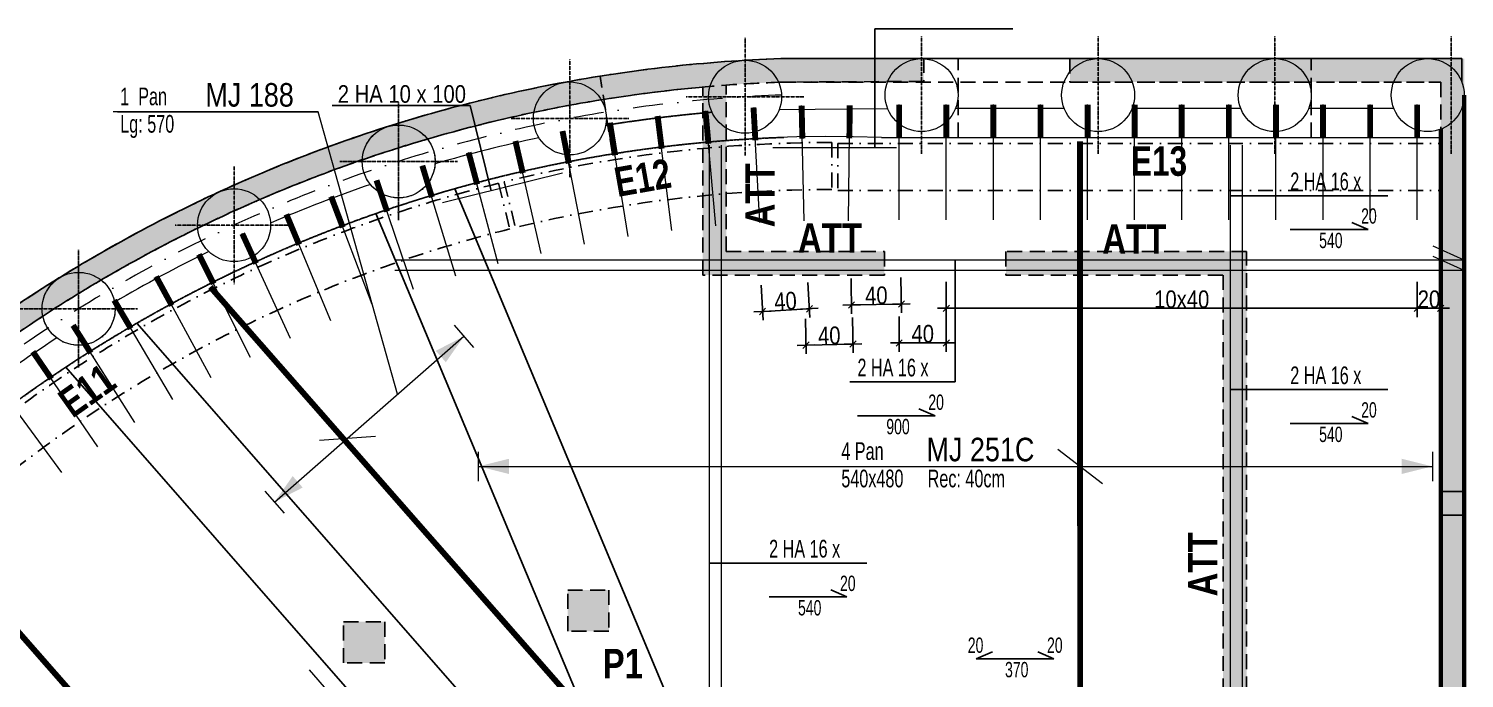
# Model space of a CAD drawing. Header units: millimetres. Extents: x 10483 to 17848, y -43633 to -39433.
# Drawn here: x 11095 to 12314, y -41753 to -41201 of the extents above; entities that cross this region are included whole.
import ezdxf
from ezdxf.enums import TextEntityAlignment as Align

# ---------------------------------------------------------------- set-up
doc = ezdxf.new("R2010")
doc.units = ezdxf.units.MM
doc.linetypes.add('CACHEX2', pattern=[19.05, 12.7, -6.35])
doc.linetypes.add('TIRETPTX2', pattern=[50.8, 25.4, -12.7, 0, -12.7])
for name, color, linetype in [('01_ARMA_INF', 50, 'Continuous'), ('01_cote_gen', 4, 'Continuous'), ('01_isolant ext', 2, 'TIRETPTX2'), ('01_linteaux', 2, 'Continuous'), ('01_murs_sup', 2, 'CACHEX2'), ('01_resv', 32, 'Continuous'), ('01_texte', 230, 'Continuous'), ('AA_COTES', 2, 'Continuous')]:
    doc.layers.add(name, color=color, linetype=linetype)
for name, color, linetype, lineweight in [('01_murs_coup', 5, 'Continuous', 60), ('01_PIEUX', 5, 'Continuous', 60), ('01_tram_axes', 2, 'TIRETPTX2', 9)]:
    doc.layers.add(name, color=color, linetype=linetype, lineweight=lineweight)
doc.styles.add('ARIAL NA', font='ARIALN.TTF')
doc.styles.add('impact', font='impact.ttf')
doc.styles.add('PATIO', font='ARIALN.TTF')
doc.styles.add('STYLE2', font='ARIALN.TTF')
doc.styles.add('Titre', font='ariblk.ttf')
doc.dimstyles.new('JB50', dxfattribs={"dimscale": 0.1, "dimtxt": 150, "dimasz": 15, "dimexe": 0.1, "dimexo": 0.1, "dimgap": 0.09, "dimtad": 1, "dimdec": 1, "dimdsep": 46, "dimtxsty": 'STYLE2', "dimblk1": 'BOND_G', "dimblk2": 'BOND_D', "dimsah": 1, "dimcen": 1.5, "dimdle": 0.01, "dimse1": 1, "dimse2": 1, "dimclrd": 4, "dimclre": 2, "dimclrt": 6, "dimazin": 2, "dimtfac": 2.333333, "dimtdec": 1, "dimtix": 1, "dimtmove": 2, "dimatfit": 3, "dimldrblk": 'BOND_G', "dimfxl": 1, "dimtolj": 1, "dimtzin": 0, "dimarcsym": 0})
pattern_1 = [(135, (-1339.371, 5604.787), (-11.2253202, 9e-16), [7.9375, -7.9375])]

# ---------------------------------------------------------------- blocks, each defined once
blk = doc.blocks.new('BOND_G')
at = {"layer": 'AA_COTES', "color": 0}
for p, q in [((0, -5), (0, 15)), ((5, 0), (-5, 0)), ((1.77, 1.77), (-1.77, -1.77))]:
    blk.add_line(p, q, dxfattribs=at)
blk = doc.blocks.new('BOND_D')
at = {"layer": 'AA_COTES', "color": 0}
for p, q in [((5, 0), (-5, 0)), ((-1.77, -1.77), (1.77, 1.77)), ((0, 5), (0, -15))]:
    blk.add_line(p, q, dxfattribs=at)
blk = doc.blocks.new('*D5401')
at = {"layer": '01_cote_gen', "color": 4, "lineweight": -2, "ltscale": 5, "transparency": 16777216}
blk.add_line((12272.6, -41438.3), (11875.6, -41438.3), dxfattribs=at)
at = {"layer": 'Defpoints', "color": 0, "ltscale": 5, "transparency": 16777216}
for p in [(11874.1, -41401.2), (12274.1, -41401.2), (11874.1, -41438.3)]:
    blk.add_point(p, dxfattribs=at)
at = {"layer": '01_cote_gen', "color": 4, "lineweight": -2, "ltscale": 5, "transparency": 16777216, "xscale": 1.5, "yscale": 1.5, "zscale": 1.5, "rotation": 180}
blk.add_blockref('BOND_D', (11874.1, -41438.3), dxfattribs=at)
at = {"layer": '01_cote_gen', "color": 4, "lineweight": -2, "ltscale": 5, "transparency": 16777216, "xscale": 1.5, "yscale": 1.5, "zscale": 1.5}
blk.add_blockref('BOND_G', (12274.1, -41438.3), dxfattribs=at)
at = {"layer": '01_cote_gen', "color": 6, "lineweight": 0, "ltscale": 5, "transparency": 16777216, "insert": (12074.1, -41430.7), "char_height": 15, "attachment_point": 5, "style": 'STYLE2'}
blk.add_mtext('\\A1;10x40', dxfattribs=at)
blk = doc.blocks.new('*D5402')
at = {"layer": '01_cote_gen', "color": 4, "lineweight": -2, "ltscale": 5, "transparency": 16777216}
blk.add_line((11872.6, -41467.7), (11835.6, -41467.7), dxfattribs=at)
at = {"layer": 'Defpoints', "color": 0, "ltscale": 5, "transparency": 16777216}
for p in [(11834.1, -41331.2), (11874.1, -41331.2), (11834.1, -41467.7)]:
    blk.add_point(p, dxfattribs=at)
at = {"layer": '01_cote_gen', "color": 4, "lineweight": -2, "ltscale": 5, "transparency": 16777216, "xscale": 1.5, "yscale": 1.5, "zscale": 1.5}
for name, p, rotation in [('BOND_D', (11834.1, -41467.7), 180.0000006317008), ('BOND_G', (11874.1, -41467.7), 6.317007716916124e-07)]:
    blk.add_blockref(name, p, dxfattribs=dict(at, rotation=rotation))
at = {"layer": '01_cote_gen', "color": 6, "lineweight": 0, "ltscale": 5, "transparency": 16777216, "insert": (11854.1, -41460), "char_height": 15, "attachment_point": 5, "rotation": 0, "style": 'STYLE2'}
blk.add_mtext('\\A1;40', dxfattribs=at)
blk = doc.blocks.new('*D5403')
at = {"layer": '01_cote_gen', "color": 4, "lineweight": -2, "ltscale": 5, "transparency": 16777216}
blk.add_line((11834.5, -41434.7), (11795.1, -41435.4), dxfattribs=at)
at = {"layer": 'Defpoints', "color": 0, "ltscale": 5, "transparency": 16777216}
for p in [(11791.8, -41331.9), (11834.1, -41331.2), (11793.6, -41435.5)]:
    blk.add_point(p, dxfattribs=at)
at = {"layer": '01_cote_gen', "color": 4, "lineweight": -2, "ltscale": 5, "transparency": 16777216, "xscale": 1.5, "yscale": 1.5, "zscale": 1.5}
for name, p, rotation in [('BOND_D', (11793.6, -41435.5), 181.0204025786133), ('BOND_G', (11836, -41434.7), 1.020402578613293)]:
    blk.add_blockref(name, p, dxfattribs=dict(at, rotation=rotation))
at = {"layer": '01_cote_gen', "color": 6, "lineweight": 0, "ltscale": 5, "transparency": 16777216, "insert": (11814.7, -41427.4), "char_height": 15, "attachment_point": 5, "rotation": 1.0204, "style": 'STYLE2'}
blk.add_mtext('\\A1;40', dxfattribs=at)
blk = doc.blocks.new('*D5404')
at = {"layer": '01_cote_gen', "color": 4, "lineweight": -2, "ltscale": 5, "transparency": 16777216}
blk.add_line((11793.4, -41468.7), (11756.4, -41469.5), dxfattribs=at)
at = {"layer": 'Defpoints', "color": 0, "ltscale": 5, "transparency": 16777216}
for p in [(11751.9, -41332.8), (11791.8, -41331.9), (11754.9, -41469.6)]:
    blk.add_point(p, dxfattribs=at)
at = {"layer": '01_cote_gen', "color": 4, "lineweight": -2, "ltscale": 5, "transparency": 16777216, "xscale": 1.5, "yscale": 1.5, "zscale": 1.5}
for name, p, rotation in [('BOND_D', (11754.9, -41469.6), 181.282014071053), ('BOND_G', (11794.9, -41468.7), 1.282014071053048)]:
    blk.add_blockref(name, p, dxfattribs=dict(at, rotation=rotation))
at = {"layer": '01_cote_gen', "color": 6, "lineweight": 0, "ltscale": 5, "transparency": 16777216, "insert": (11774.7, -41461.5), "char_height": 15, "attachment_point": 5, "rotation": 1.282, "style": 'STYLE2'}
blk.add_mtext('\\A1;40', dxfattribs=at)
blk = doc.blocks.new('*D5405')
at = {"layer": '01_cote_gen', "color": 4, "lineweight": -2, "ltscale": 5, "transparency": 16777216}
blk.add_line((11756.4, -41438.8), (11719.5, -41440.9), dxfattribs=at)
at = {"layer": 'Defpoints', "color": 0, "ltscale": 5, "transparency": 16777216}
for p in [(11712, -41334.3), (11751.9, -41332.1), (11718, -41441)]:
    blk.add_point(p, dxfattribs=at)
at = {"layer": '01_cote_gen', "color": 4, "lineweight": -2, "ltscale": 5, "transparency": 16777216, "xscale": 1.5, "yscale": 1.5, "zscale": 1.5}
for name, p, rotation in [('BOND_D', (11718, -41441), 183.2279140710264), ('BOND_G', (11757.9, -41438.7), 3.227914071026428)]:
    blk.add_blockref(name, p, dxfattribs=dict(at, rotation=rotation))
at = {"layer": '01_cote_gen', "color": 6, "lineweight": 0, "ltscale": 5, "transparency": 16777216, "insert": (11737.5, -41432.2), "char_height": 15, "attachment_point": 5, "rotation": 3.2279, "style": 'STYLE2'}
blk.add_mtext('\\A1;40', dxfattribs=at)
blk = doc.blocks.new('*D5445')
at = {"layer": '01_cote_gen', "color": 4, "lineweight": -2, "ltscale": 5, "transparency": 16777216}
blk.add_line((12292.6, -41438.3), (12275.6, -41438.3), dxfattribs=at)
at = {"layer": 'Defpoints', "color": 0, "ltscale": 5, "transparency": 16777216}
for p in [(12274.1, -41430.8), (12294.1, -41431.3), (12274.1, -41438.3)]:
    blk.add_point(p, dxfattribs=at)
at = {"layer": '01_cote_gen', "color": 4, "lineweight": -2, "ltscale": 5, "transparency": 16777216, "xscale": 1.5, "yscale": 1.5, "zscale": 1.5, "rotation": 180}
blk.add_blockref('BOND_D', (12274.1, -41438.3), dxfattribs=at)
at = {"layer": '01_cote_gen', "color": 4, "lineweight": -2, "ltscale": 5, "transparency": 16777216, "xscale": 1.5, "yscale": 1.5, "zscale": 1.5}
blk.add_blockref('BOND_G', (12294.1, -41438.3), dxfattribs=at)
at = {"layer": '01_cote_gen', "color": 6, "lineweight": 0, "ltscale": 5, "transparency": 16777216, "insert": (12284.1, -41430.7), "char_height": 15, "attachment_point": 5, "style": 'STYLE2'}
blk.add_mtext('\\A1;20', dxfattribs=at)

msp = doc.modelspace()

# ---------------------------------------------------------------- hatches: boundary and pattern name
at = {"layer": '01_murs_sup', "ltscale": 200}
h = msp.add_hatch(dxfattribs=at)
h.set_pattern_fill('DASH', color=256, scale=2.5, angle=135)
h.set_pattern_definition(pattern_1)
h.paths.add_polyline_path([(11821.61, -41389.99), (11687.26, -41389.99), (11687.26, -41248.6, -0.0095803), (11734.11, -41246.06), (11855.05, -41245.42), (11854.94, -41225.42), (11733.71, -41226.06, 0.3003693), (10615.8, -42021.33), (10637.27, -42021.33, -0.111323), (10940.03, -41575.78), (10940.03, -42021.33), (10960.03, -42021.33), (10960.03, -41557.47, -0.1614566), (11667.26, -41250.23), (11667.26, -41409.99), (11821.61, -41409.99)])
h.paths.add_polyline_path([(11397.08, -41704.73), (11362.08, -41704.73), (11362.08, -41739.73), (11397.08, -41739.73)], flags=17)
h.paths.add_polyline_path([(11587.52, -41677.73), (11552.52, -41677.73), (11552.52, -41712.73), (11587.52, -41712.73)], flags=17)
h = msp.add_hatch(dxfattribs=at)
h.set_pattern_fill('DASH', color=256, scale=2.5, angle=135)
h.set_pattern_definition(pattern_1)
h.paths.add_polyline_path([(12314.12, -41226.07), (11979.16, -41226.07), (11979.16, -41246.07), (12294.12, -41246.07), (12294.08, -41821.05), (12273.95, -41821.05), (12273.95, -41841.05), (12294.12, -41841.05), (12294.12, -42430.05), (12259.08, -42430.05), (12259.08, -42448.01), (12543.12, -42448.01), (12543.12, -42430.05), (12312.12, -42430.05), (12312.12, -41837.05), (12592.12, -41837.05), (12592.12, -41821.05), (12314.12, -41821.05)])
h.paths.add_polyline_path([(12170.87, -41821.05), (12129.16, -41821.05), (12129.16, -41389.99), (11924.81, -41389.99), (11924.81, -41409.99), (12109.16, -41409.99), (12109.16, -41821.05), (11751.16, -41821.05), (11751.16, -42184.05), (11769.16, -42184.05), (11769.16, -41841.05), (12109.16, -41841.05), (12109.16, -41845.95), (12129.21, -41845.95), (12129.16, -41841.05), (12170.87, -41841.05)])

# ---------------------------------------------------------------- linework, layer by layer
at = {"layer": '01_ARMA_INF', "linetype": 'Continuous', "lineweight": 0}
for p, q in [((11834.12, -41363.07), (11834.12, -41265.07)), ((11874.12, -41363.07), (11874.12, -41265.07)), ((11914.12, -41363.07), (11914.12, -41265.07)), ((11954.12, -41363.07), (11954.12, -41265.07)), ((11994.12, -41363.07), (11994.12, -41265.07)), ((12034.12, -41363.07), (12034.12, -41265.07)), ((12074.12, -41363.07), (12074.12, -41265.07)), ((12114.12, -41363.07), (12114.12, -41265.07)), ((12154.12, -41363.07), (12154.12, -41265.07)), ((12194.12, -41363.07), (12194.12, -41265.07)), ((12234.12, -41363.07), (12234.12, -41265.07)), ((12274.12, -41363.07), (12274.12, -41265.07)), ((11641.04, -41372.1), (11628.89, -41274.86)), ((11678.4, -41368.12), (11669.56, -41270.52)), ((11715.87, -41365.41), (11710.36, -41267.57)), ((11753.42, -41363.98), (11751.22, -41266)), ((11790.99, -41363.82), (11792.12, -41265.82)), ((11790.99, -41363.82), (11792.12, -41265.82)), ((11566.83, -41383.86), (11548.12, -41287.66)), ((11603.84, -41377.35), (11588.4, -41280.57)), ((11530.07, -41391.62), (11508.1, -41296.11)), ((11493.6, -41400.62), (11468.39, -41305.92)), ((11457.45, -41410.86), (11429.04, -41317.06)), ((11421.67, -41422.31), (11390.09, -41329.54)), ((11386.3, -41434.98), (11351.59, -41343.33)), ((11351.37, -41448.84), (11313.58, -41358.42)), ((11316.94, -41463.88), (11276.1, -41374.8)), ((11283.04, -41480.08), (11239.2, -41392.44)), ((11249.71, -41497.42), (11202.92, -41411.32)), ((11216.99, -41515.88), (11167.3, -41431.42)), ((11184.92, -41535.44), (11132.38, -41452.72)), ((11153.52, -41556.09), (11098.21, -41475.19)), ((11122.85, -41577.78), (11064.82, -41498.81))]:
    msp.add_line(p, q, dxfattribs=at)
at = {"layer": '01_ARMA_INF', "linetype": 'Continuous', "lineweight": 0, "const_width": 5, "flags": 128}
for points in [[(11711.93, -41295.52), (11710.36, -41267.57)], [(11751.85, -41293.99), (11751.22, -41266)], [(11791.8, -41293.82), (11792.12, -41265.82)], [(11834.12, -41293.07), (11834.12, -41265.07)], [(11874.12, -41293.07), (11874.12, -41265.07)], [(11914.12, -41293.07), (11914.12, -41265.07)], [(11954.12, -41293.07), (11954.12, -41265.07)], [(11994.12, -41293.07), (11994.12, -41265.07)], [(12034.12, -41293.07), (12034.12, -41265.07)], [(12074.12, -41293.07), (12074.12, -41265.07)], [(12114.12, -41293.07), (12114.12, -41265.07)], [(12154.12, -41293.07), (12154.12, -41265.07)], [(12194.12, -41293.07), (12194.12, -41265.07)], [(12234.12, -41293.07), (12234.12, -41265.07)], [(12274.12, -41293.07), (12274.12, -41265.07)], [(11632.36, -41302.64), (11628.89, -41274.86)], [(11672.09, -41298.41), (11669.56, -41270.52)], [(11553.46, -41315.15), (11548.12, -41287.66)], [(11592.81, -41308.22), (11588.4, -41280.57)], [(11514.38, -41323.4), (11508.1, -41296.11)], [(11987.68, -41296.38), (11987.85, -41833.06)], [(11475.59, -41332.97), (11468.39, -41305.92)], [(11437.16, -41343.86), (11429.04, -41317.06)], [(11399.11, -41356.05), (11390.09, -41329.54)], [(11361.5, -41369.52), (11351.59, -41343.33)], [(11324.38, -41384.26), (11313.58, -41358.42)], [(11287.77, -41400.25), (11276.1, -41374.8)], [(11251.72, -41417.48), (11239.2, -41392.44)], [(11216.29, -41435.92), (11202.92, -41411.32)], [(11248.95, -41420.15), (11624.06, -41848.19)], [(11181.5, -41455.55), (11167.3, -41431.42)], [(11147.39, -41476.35), (11132.38, -41452.72)], [(11114.01, -41498.3), (11098.21, -41475.19)], [(10984.97, -41598.11), (11407.97, -42080.78)]]:
    msp.add_lwpolyline(points, dxfattribs=at)
at = {"layer": '01_isolant ext', "ltscale": 0.5}
for p, q in [((11776.91, -41297.31), (11776.91, -41337.31)), ((11781.91, -41298.07), (12294.19, -41298.07)), ((11781.91, -41298.07), (11781.91, -41338.04)), ((11493.68, -41332.03), (11503.34, -41370.84)), ((11498.53, -41330.82), (11508.19, -41369.65)), ((11781.91, -41338.04), (12294.19, -41338.07))]:
    msp.add_line(p, q, dxfattribs=at)
for radius, start, end in [(1172.73, 90, 103.73186), (1172.73, 103.97615, 134.93067), (1132.73, 90, 103.72323), (1132.73, 103.97615, 134.92204)]:
    msp.add_arc((11776.91, -42470.04), radius, start, end, dxfattribs=at)
at = {"layer": '01_linteaux', "linetype": 'TIRETPTX2', "ltscale": 0.01}
for p, q in [((11703.18, -41308.5), (11703.18, -41208.5)), ((11853.1, -41307.07), (11853.1, -41207.07)), ((12003.1, -41307.07), (12003.1, -41207.07)), ((12153.1, -41307.07), (12153.1, -41207.07)), ((12303.1, -41307.07), (12303.1, -41207.07)), ((12303.1, -41307.07), (12303.1, -41207.07)), ((11554.36, -41326.89), (11554.36, -41226.89)), ((11408.93, -41363.48), (11408.93, -41263.48)), ((11408.94, -41363.44), (11408.94, -41263.44)), ((11753.18, -41258.5), (11653.18, -41258.5)), ((11604.36, -41276.89), (11504.36, -41276.89)), ((11458.93, -41313.48), (11358.93, -41313.48)), ((11458.94, -41313.44), (11358.94, -41313.44)), ((11269.13, -41417.64), (11269.13, -41317.64)), ((11319.13, -41367.64), (11219.13, -41367.64)), ((11137.06, -41488.7), (11137.06, -41388.7)), ((11137.07, -41488.66), (11137.07, -41388.66)), ((11187.06, -41438.7), (11087.06, -41438.7)), ((11187.07, -41438.66), (11087.07, -41438.66))]:
    msp.add_line(p, q, dxfattribs=at)
at = {"layer": '01_murs_coup', "ltscale": 0.1}
for p, q in [((12314.12, -41821.05), (12314.12, -41257.07)), ((12314.12, -41821.05), (12314.12, -41257.07)), ((12294.12, -41821.05), (12294.12, -41286.05)), ((12294.12, -41821.05), (12294.12, -41286.05))]:
    msp.add_line(p, q, dxfattribs=at)
at = {"layer": '01_murs_coup', "linetype": 'Continuous', "lineweight": 5}
msp.add_arc((11776.91, -42470.04), 1202.73, 94.85607, 99.19121, dxfattribs=at)
at = {"layer": '01_murs_sup', "ltscale": 200}
for p, q in [((11733.52, -41226.07), (12312.12, -41226.07)), ((12312.12, -41246.11), (12312.12, -41226.07)), ((11456.6, -41336.71), (11659.35, -41821.05)), ((11389.56, -41357.83), (11597.78, -41855.25)), ((11186.42, -41451.04), (11565.33, -41883.68)), ((11126.13, -41488.45), (11512.67, -41929.8))]:
    msp.add_line(p, q, dxfattribs=at)
at = {"layer": '01_murs_sup'}
for p, q in [((11854.94, -41225.42), (11855.05, -41245.42)), ((11884.1, -41293.07), (11884.1, -41226.07)), ((12312.12, -41226.07), (11979.16, -41226.07)), ((11979.16, -41226.07), (11979.16, -41246.07)), ((12184.1, -41293.07), (12184.1, -41226.07)), ((11590.6, -41307.14), (11580, -41240.99)), ((11667.26, -41409.99), (11667.26, -41250.23)), ((11687.26, -41389.99), (11687.26, -41248.6)), ((11733.87, -41246.07), (12294.12, -41246.07)), ((11855.05, -41245.42), (11734.11, -41246.06)), ((11979.16, -41246.07), (12294.12, -41246.07)), ((12294.12, -41246.07), (12294.08, -41821.05)), ((11687.26, -41389.99), (11821.61, -41389.99)), ((11821.61, -41389.99), (11821.61, -41409.99)), ((12129.16, -41389.99), (11924.81, -41389.99)), ((11924.81, -41389.99), (11924.81, -41409.99)), ((12129.16, -41821.05), (12129.16, -41389.99)), ((11821.61, -41409.99), (11667.26, -41409.99)), ((11924.81, -41409.99), (12109.16, -41409.99)), ((12109.16, -41409.99), (12109.16, -41821.05)), ((11552.52, -41677.73), (11587.52, -41677.73)), ((11552.52, -41712.73), (11552.52, -41677.73)), ((11587.52, -41677.73), (11587.52, -41712.73)), ((11362.08, -41704.73), (11397.08, -41704.73)), ((11362.08, -41739.73), (11362.08, -41704.73)), ((11397.08, -41704.73), (11397.08, -41739.73)), ((11587.52, -41712.73), (11552.52, -41712.73)), ((11397.08, -41739.73), (11362.08, -41739.73))]:
    msp.add_line(p, q, dxfattribs=at)
for centre, radius, start, end in [((11776.95, -42470.2), 1244.88, 91.99024, 160.6054), ((11776.91, -42470.04), 1224.73, 92.01413, 160.58977), ((11776.96, -42470.1), 1224.78, 95.13881, 131.82964), ((11776.96, -42470.04), 1224.73, 92.00464, 94.20021), ((11776.91, -42470.04), 1202.73, 94.85607, 99.19121)]:
    msp.add_arc(centre, radius, start, end, dxfattribs=at)
at = {"layer": '01_murs_sup', "ltscale": 200}
msp.add_arc((11776.91, -42470.04), 1244.73, 91.99788, 160.61055, dxfattribs=at)
at = {"layer": '01_murs_sup', "ltscale": 0.05}
for radius, start, end in [(1202.73, 94.85607, 99.19121), (1177.73, 91.99066, 160.46959)]:
    msp.add_arc((11776.91, -42470.04), radius, start, end, dxfattribs=at)
at = {"layer": '01_PIEUX', "linetype": 'Continuous', "lineweight": 5}
for p, q in [((11732.28, -41269.19), (11824.21, -41268.33)), ((11882.08, -41268.07), (11974.11, -41268.07)), ((12032.08, -41268.07), (12124.11, -41268.07)), ((12182.08, -41268.07), (12254.14, -41268.07)), ((11831.91, -41301.95), (11726.91, -41301.95)), ((11819.13, -41293.07), (12294.12, -41293.07)), ((11548.18, -41323.29), (11446.29, -41348.65))]:
    msp.add_line(p, q, dxfattribs=at)
for centre in [(11703.18, -41258.5), (11853.1, -41257.07), (12003.1, -41257.07), (12153.1, -41257.07), (12283.12, -41257.07), (11554.36, -41276.89), (11408.94, -41313.44), (11269.13, -41367.64), (11137.07, -41438.66)]:
    msp.add_circle(centre, 31, dxfattribs=at)
for radius, start, end in [(1177.73, 87.94572, 160.46959), (1202.73, 101.94011, 106.27421), (1202.73, 109.02311, 113.35721), (1202.73, 116.10611, 120.44021), (1202.73, 123.18911, 127.52321)]:
    msp.add_arc((11776.91, -42470.04), radius, start, end, dxfattribs=at)
at = {"layer": '01_resv', "ltscale": 200}
for p, q in [((12294.12, -41614.02), (12294.12, -41594.02)), ((12294.12, -41594.02), (12314.12, -41594.02)), ((12314.12, -41594.02), (12314.12, -41614.02)), ((12314.12, -41614.02), (12294.12, -41614.02))]:
    msp.add_line(p, q, dxfattribs=at)
msp.add_solid([(12294.12, -41594.02), (12314.12, -41594.02), (12314.12, -41614.02), (12294.12, -41614.02)], dxfattribs=at)
at = {"layer": '01_texte'}
for p, q in [((11813.35, -41200.63), (11930.57, -41200.63)), ((11813.35, -41200.63), (11813.35, -41301.95)), ((11352.38, -41265.8), (11469.59, -41265.8)), ((11469.59, -41265.8), (11487.65, -41338.36)), ((12232.39, -41371.28), (12166.31, -41371.28)), ((12232.39, -41371.28), (12218.57, -41365.46)), ((11864.74, -41529.54), (11798.65, -41529.54)), ((11864.74, -41529.54), (11850.92, -41523.71)), ((12232.39, -41536.12), (12218.57, -41530.29)), ((12232.39, -41536.12), (12166.31, -41536.12)), ((11789.72, -41683.49), (11775.9, -41677.67)), ((11789.72, -41683.49), (11723.64, -41683.49)), ((11899.49, -41736.07), (11913.31, -41730.25)), ((11965.58, -41736.07), (11899.49, -41736.07)), ((11965.58, -41736.07), (11951.75, -41730.25))]:
    msp.add_line(p, q, dxfattribs=at)
at = {"layer": '01_texte', "linetype": 'Continuous', "lineweight": 0}
for p, q in [((11340.68, -41271.19), (11166.34, -41271.19)), ((11408.07, -41511.39), (11340.68, -41271.19)), ((11672.91, -41835.85), (11672.91, -41299.68)), ((11683.16, -41835.85), (11683.16, -41299.68)), ((12115.58, -41835.85), (12115.58, -41299.68)), ((12125.83, -41835.85), (12125.83, -41299.68)), ((12314.12, -41397.46), (12287.78, -41385.6)), ((12314.12, -41397.46), (11405.69, -41397.46)), ((12314.12, -41406.2), (12287.78, -41394.34)), ((12314.12, -41406.2), (11405.69, -41406.2)), ((11456.16, -41452.68), (11472.61, -41471.46)), ((11456.16, -41452.68), (11472.61, -41471.46)), ((11303.52, -41602.96), (11464.38, -41462.07)), ((11341.65, -41550.28), (11389.4, -41547.02)), ((11476.6, -41560.16), (11476.6, -41585.12)), ((11968.73, -41558.14), (12006.8, -41587.15)), ((12287, -41560.16), (12287, -41585.12)), ((11476.6, -41572.64), (12287, -41572.64)), ((11295.29, -41593.57), (11311.74, -41612.35)), ((11332.88, -41745.68), (11349.32, -41764.46))]:
    msp.add_line(p, q, dxfattribs=at)
at = {"layer": '01_texte', "ltscale": 5}
for p, q in [((11170.05, -41271.19), (11340.68, -41271.19)), ((12249.23, -41342.6), (12115.58, -41342.6)), ((11881.58, -41500.85), (11881.58, -41397.46)), ((11881.58, -41500.85), (11792.07, -41500.85)), ((12249.23, -41507.43), (12115.58, -41507.43)), ((11806.56, -41654.81), (11672.91, -41654.81))]:
    msp.add_line(p, q, dxfattribs=at)
at = {"layer": '01_texte', "linetype": 'Continuous', "lineweight": 0}
for points in [[(11464.38, -41462.07), (11440.5, -41474.4), (11444.75, -41479.26)], [(11464.38, -41462.07), (11449.01, -41484.12), (11444.75, -41479.26)], [(11476.6, -41572.64), (11502.69, -41566.18), (11502.69, -41572.64)], [(12287, -41572.64), (12260.91, -41566.18), (12260.91, -41572.64)], [(11303.52, -41602.96), (11318.89, -41580.9), (11323.15, -41585.76)], [(11476.6, -41572.64), (11502.69, -41579.1), (11502.69, -41572.64)], [(12287, -41572.64), (12260.91, -41579.1), (12260.91, -41572.64)], [(11303.52, -41602.96), (11327.4, -41590.62), (11323.15, -41585.76)]]:
    msp.add_solid(points, dxfattribs=at)
at = {"layer": '01_tram_axes', "ltscale": 0.7}
for centre in [(11408.93, -41313.48), (11137.06, -41438.7)]:
    msp.add_circle(centre, 31, dxfattribs=at)
at = {"layer": '01_tram_axes'}
msp.add_arc((11776.91, -42470.04), 1213.73, 91.99092, 160.61055, dxfattribs=at)

# ---------------------------------------------------------------- texts
at = {"layer": '01_texte', "ltscale": 5, "style": 'PATIO', "width": 0.8}
for s, height, p in [('1  Pan', 15, (11172.43, -41265.66)), ('Lg: 570', 15, (11172.43, -41288.99)), ('2 HA 16 x', 15, (12166.3, -41337.89)), ('20', 13, (12226.5, -41366.33)), ('540', 13, (12190.82, -41387.09)), ('2 HA 16 x', 15, (11798.65, -41496.14)), ('2 HA 16 x', 15, (12166.3, -41502.73)), ('20', 13, (11858.85, -41524.59)), ('20', 13, (12226.5, -41531.17)), ('900', 13, (11823.17, -41545.34)), ('540', 13, (12190.82, -41551.92)), ('4 Pan', 15, (11784.96, -41567.1)), ('540x480', 15, (11784.96, -41590.44)), ('Rec: 40cm', 15, (11858.29, -41590.44)), ('2 HA 16 x', 15, (11723.63, -41650.1)), ('20', 13, (11783.83, -41678.54)), ('540', 13, (11748.15, -41699.3)), ('20', 13, (11892.38, -41731.12)), ('20', 13, (11959.69, -41731.12)), ('370', 13, (11924, -41751.88))]:
    msp.add_text(s, height=height, dxfattribs=at).set_placement(p)
at = {"layer": '01_texte', "ltscale": 5, "style": 'PATIO'}
for s, p in [('MJ 188', (11244.76, -41266.86)), ('MJ 251C', (11857.29, -41568.31))]:
    msp.add_text(s, height=20, dxfattribs=at).set_placement(p)
at = {"layer": '01_texte', "style": 'ARIAL NA'}
msp.add_text('2 HA 10 x 100', height=15, dxfattribs=at).set_placement((11357.22, -41263.63))
at = {"layer": '01_texte', "style": 'impact'}
msp.add_text('E13', height=25, dxfattribs=at).set_placement((12054.83, -41333.13), align=Align.BOTTOM_CENTER)
for s, rotation, p in [('E12', 10.10029, (11619.71, -41346.91)), ('E11', 35.33946, (11155.76, -41524.45))]:
    msp.add_text(s, height=25, rotation=rotation, dxfattribs=at).set_placement(p, align=Align.BOTTOM_CENTER)
at = {"layer": '01_texte', "style": 'Titre', "width": 0.7}
for s, rotation, p in [('ATT ', 90, (11735.94, -41338.38)), ('ATT ', 0, (11779.19, -41398.55)), ('ATT ', 0, (12037.74, -41399.28)), ('ATT ', 90, (12111.87, -41652.06)), ('P1', 0, (11599.35, -41760.23))]:
    msp.add_text(s, height=25, rotation=rotation, dxfattribs=at).set_placement(p, align=Align.BOTTOM_CENTER)

# ---------------------------------------------------------------- dimensions: what is measured, and where the dimension line sits
at = {"layer": '01_cote_gen', "lineweight": 0, "ltscale": 5}
for p1, p2, distance, picture, middle in [((11751.85, -41332.1), (11711.97, -41334.34), 106.78, '*D5405', (11737.49, -41432.18)), ((11791.8, -41331.92), (11751.87, -41332.82), 136.79, '*D5404', (11774.72, -41461.46)), ((11834.12, -41331.17), (11791.8, -41331.92), 103.56, '*D5403', (11814.67, -41427.42))]:
    dim = msp.add_aligned_dim(p1=p1, p2=p2, distance=distance, text='40', dimstyle='JB50', dxfattribs=at)
    dim.commit()
    dim.dimension.update_dxf_attribs({"geometry": picture, "text_midpoint": middle})
dim = msp.add_aligned_dim(p1=(11874.12, -41331.17), p2=(11834.12, -41331.17), distance=136.53, dimstyle='JB50', dxfattribs=at)
dim.commit()
dim.dimension.update_dxf_attribs({"geometry": '*D5402', "text_midpoint": (11854.12, -41460.03)})
dim = msp.add_linear_dim(base=(11874.12, -41438.34), p1=(12274.12, -41401.17), p2=(11874.12, -41401.17), text='10x40', dimstyle='JB50', dxfattribs=at)
dim.commit()
dim.dimension.update_dxf_attribs({"geometry": '*D5401', "text_midpoint": (12074.12, -41430.68)})
dim = msp.add_linear_dim(base=(12274.12, -41438.34), p1=(12294.12, -41431.27), p2=(12274.12, -41430.84), dimstyle='JB50', dxfattribs=at)
dim.commit()
dim.dimension.update_dxf_attribs({"geometry": '*D5445', "text_midpoint": (12284.12, -41430.68)})

doc.saveas('drawing.dxf')
